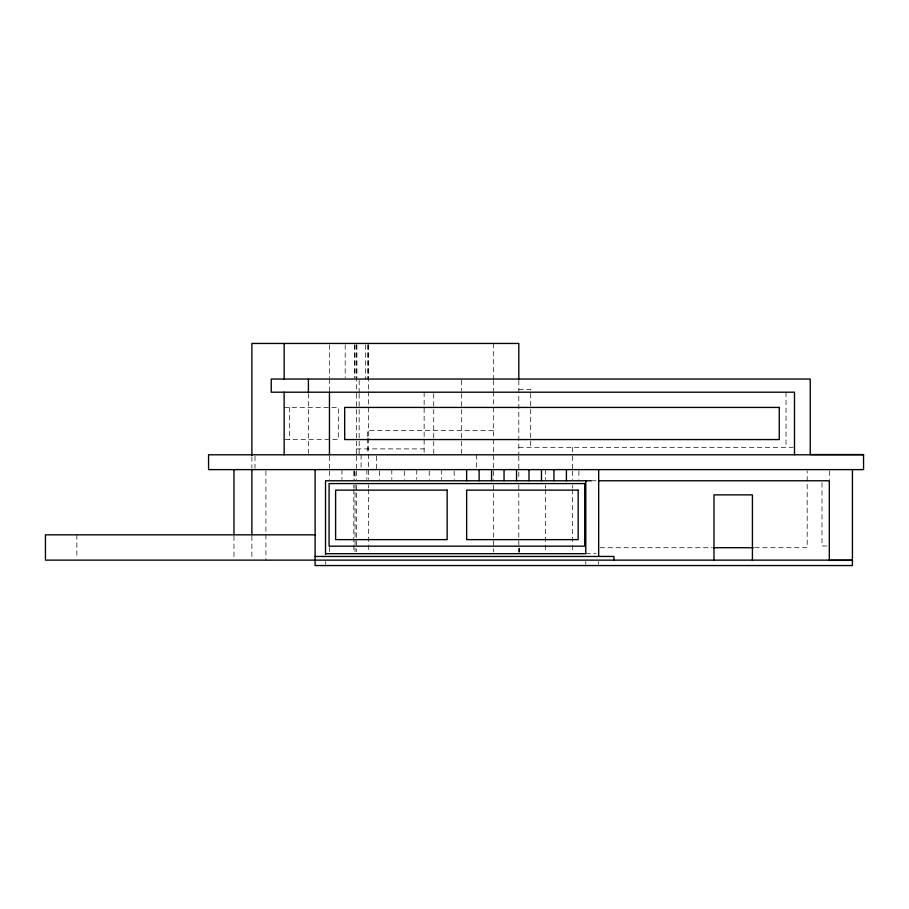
<?xml version="1.0" encoding="UTF-8"?>
<svg xmlns="http://www.w3.org/2000/svg" width="909" height="909" viewBox="0 0 909 909"><rect width="100%" height="100%" fill="white"/><g stroke="black" fill="none" stroke-linecap="round" stroke-linejoin="round"><path stroke-width="0.68" stroke-dasharray="4.54 3.41" d="M518.812 389.37L530.72 389.37L530.72 447.319M284.153 407.425L338.387 407.425L338.387 439.558L284.153 439.558M493.337 430.377L367.634 430.377L367.634 437.161M518.812 447.319L793.08 447.319M356.521 448.887L424.139 448.887M591.589 480.77L596.088 480.77M826.872 545.991L821.986 545.991L821.986 482.474M600.088 547.707L712.145 547.707M754.709 547.707L807.192 547.707L807.192 471.044M585.794 553.695L596.088 553.695M829.315 471.021L829.315 479.52M786.035 392.199L786.035 447.319M598.667 561.489L598.667 564.194M585.794 561.489L585.794 564.194M578.874 471.021L578.874 479.373M572.409 447.319L572.409 453.546M572.409 456.136L572.409 469.623M572.409 471.032L572.409 479.52M572.409 485.179L572.409 488.008M572.409 489.428L572.409 551.649M545.605 469.623L545.605 479.52M545.605 485.179L545.605 488.008M545.605 489.428L545.605 551.649M519.346 548.127L519.346 552.138M519.096 548.127L519.096 552.138M518.812 380.36L518.812 454.784M518.812 456.136L518.812 479.52M518.812 485.054L518.812 552.138M493.337 343.454L493.337 379.042M493.337 380.36L493.337 390.893M493.337 391.665L493.337 468.271M493.337 471.021L493.337 479.52M493.337 485.054L493.337 552.138M476.316 454.784L476.316 468.271M461.67 380.36L461.67 390.893M461.67 393.597L461.67 453.398M454.17 471.021L454.17 479.373M441.694 469.623L441.694 479.373M433.741 393.597L433.741 453.398M429.23 471.021L429.23 479.373M424.139 392.199L424.139 453.602M416.754 469.623L416.754 479.373M404.289 471.021L404.289 479.373M391.813 469.623L391.813 479.373M379.348 471.021L379.348 479.373M376.599 456.136L376.599 469.623M368.509 344.863L368.509 390.188M368.509 391.609L368.509 436.922M368.509 438.343L368.509 479.418M368.509 485.076L368.509 487.906M368.509 489.326L368.509 551.638M368.327 344.818L368.327 377.667M367.634 344.818L367.634 379.042M367.634 438.513L367.634 453.432M366.872 469.623L366.872 479.373M365.463 344.818L365.463 379.042M361.1 454.784L361.1 468.271M359.157 380.36L359.157 393.063M359.157 393.62L359.157 454.784M356.93 344.818L356.93 377.667M356.521 344.818L356.521 393.063M356.521 393.586L356.521 454.784M356.521 456.136L356.521 468.271M356.521 471.032L356.521 479.52M356.521 485.179L356.521 551.649M355.044 344.818L355.044 377.667M355.044 471.907L355.044 478.918M355.044 484.52L355.044 551.74M354.476 344.818L354.476 377.667M354.396 471.021L354.396 479.373M353.828 471.032L353.828 479.52M353.828 485.179L353.828 488.008M353.828 489.428L353.828 551.649M345.204 344.818L345.204 377.667M341.932 469.623L341.932 479.373M329.456 344.818L329.456 377.667M329.456 379.042L329.456 390.893M329.456 456.136L329.456 468.271M329.456 471.032L329.456 479.52M329.456 547.411L329.456 551.649M325.524 561.489L325.524 564.194M308.412 393.597L308.412 453.398M289.63 407.425L289.63 439.558M265.905 471.032L265.905 560.137M254.986 456.136L254.986 468.271M251.884 456.75L251.884 468.078M251.884 536.06L251.884 557.308M233.965 536.094L233.965 557.308M76.879 534.833L76.879 557.331"/><path stroke-width="1.36" d="M863.55 454.784L208.57 454.784L208.57 469.623L863.55 469.623L863.55 454.557L810.237 454.557L810.237 379.042L271.234 379.042L271.234 392.199L794.489 392.199L794.489 454.784M591.35 480.77L325.524 480.77L325.524 554.467M598.667 480.77L829.315 480.77L829.315 560.364L852.426 560.364M315.105 534.833L45.45 534.833L45.45 560.137L852.426 560.137M713.565 547.707L753.288 547.707M325.524 553.695L585.794 553.695L585.794 480.77M315.105 556.456L613.939 556.456L613.939 560.137M852.426 469.623L852.426 565.546L315.105 565.546L315.105 469.623M752.413 560.137L752.413 494.871L713.985 494.871L713.985 560.137M598.69 469.623L598.667 556.456M566.409 469.623L566.409 480.77M553.933 469.623L553.933 480.77M541.469 469.623L541.469 480.77M528.993 469.623L528.993 480.77M518.812 379.042L518.812 343.454L251.884 343.454L251.884 455.341M516.528 469.623L516.528 480.77M504.052 469.623L504.052 480.77M491.576 469.623L491.576 480.77M479.111 469.623L479.111 480.77M466.635 469.623L466.635 480.77M329.456 392.199L329.456 454.784M308.412 379.042L308.412 392.199M284.153 343.454L284.153 379.042M284.153 392.199L284.153 454.784M251.884 469.498L251.884 534.651M233.965 469.623L233.965 534.685M779.263 407.425L344.681 407.425L344.681 439.558L779.263 439.558L779.263 407.425M584.714 483.577L329.069 483.577L329.069 546.184L584.714 546.184L584.714 483.577M447.16 490.133L335.614 490.133L335.614 539.628L447.16 539.628L447.16 490.133M578.158 490.133L466.647 490.133L466.647 539.628L578.158 539.628L578.158 490.133"/></g></svg>
